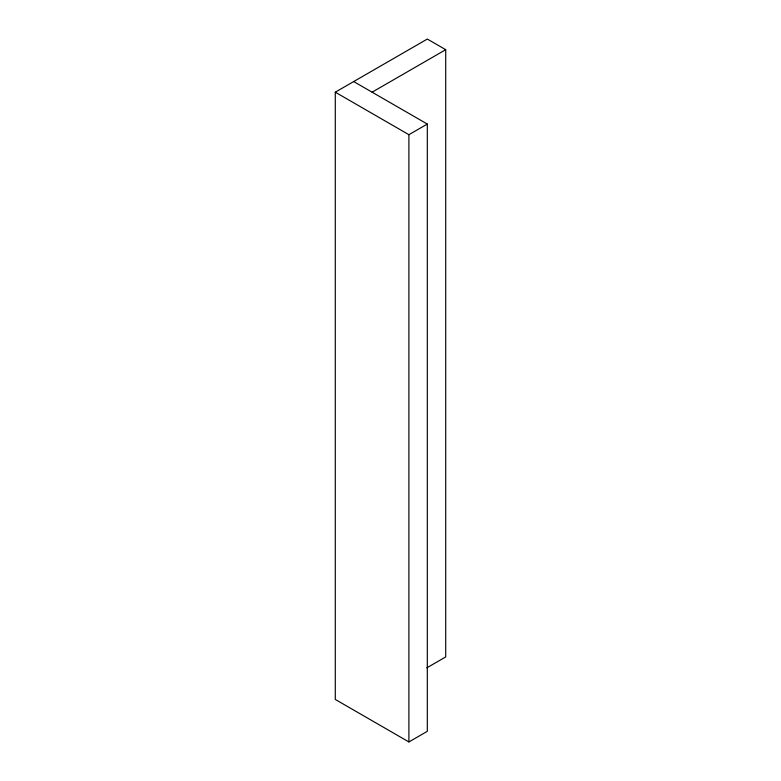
<?xml version="1.0" encoding="UTF-8"?>
<svg xmlns="http://www.w3.org/2000/svg" width="781" height="781" viewBox="0 0 781 781"><rect width="100%" height="100%" fill="white"/><g stroke="black" fill="none" stroke-linecap="round" stroke-linejoin="round"><path stroke-width="1.17" d="M353.686 81.556L427.314 124.062L427.314 731.319L408.902 741.95L335.283 699.444L335.283 92.187L427.314 39.05L445.717 49.681L445.717 656.938L426.787 667.862M372.098 92.187L445.717 49.681M335.283 92.187L408.902 134.693L427.314 124.062M408.902 134.693L408.902 741.95"/></g></svg>
